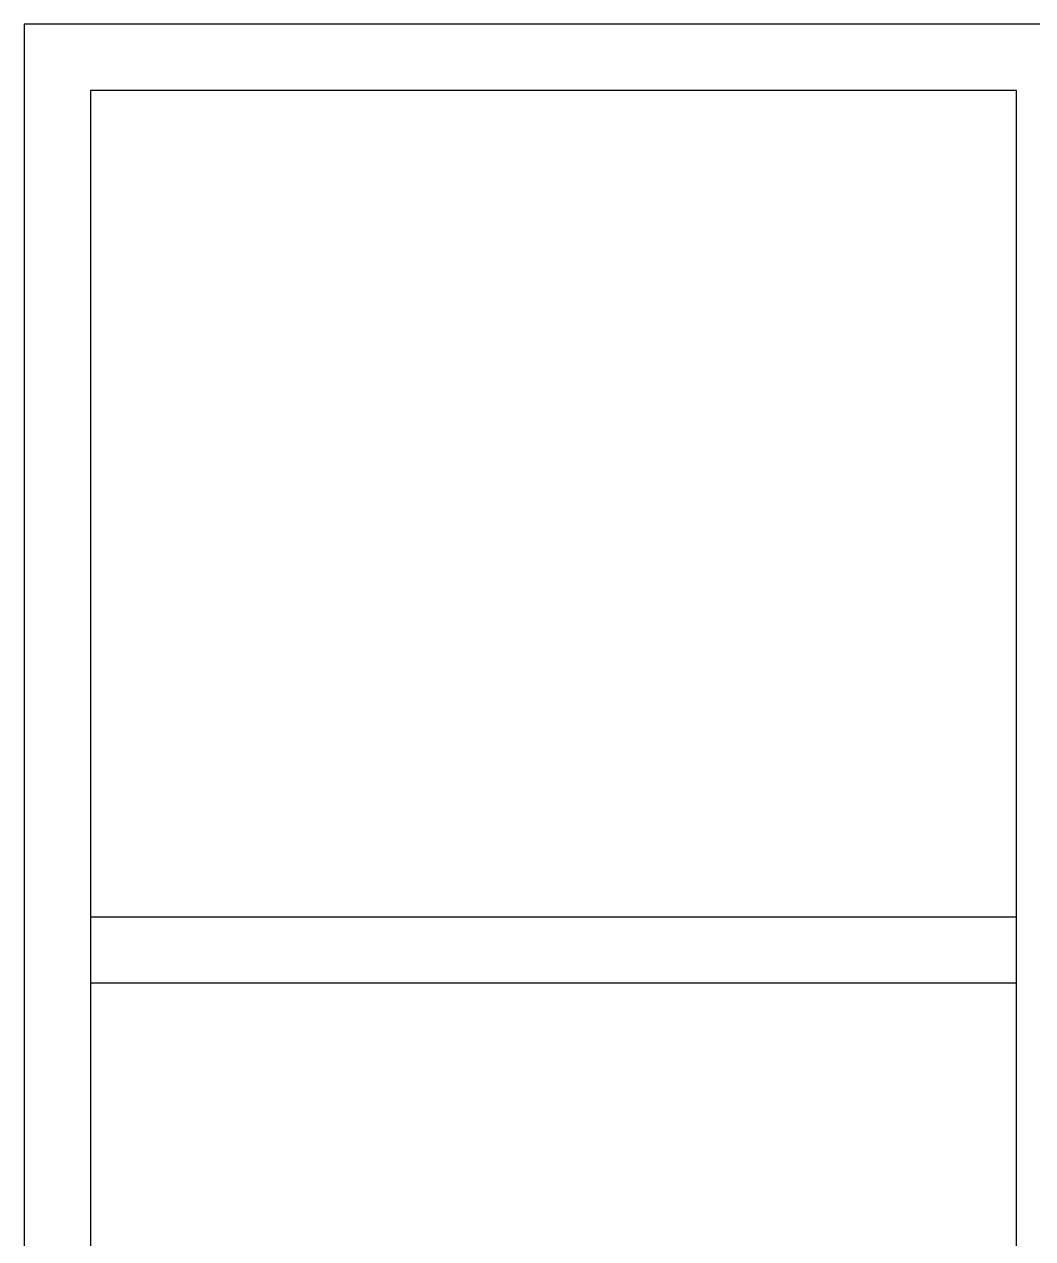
# Model space of a CAD drawing. Extents: x -19 to 297, y 0 to 420.
# Drawn here: x 163.7 to 171.32, y 239.09 to 248.27 of the extents above; entities that cross this region are included whole.
import ezdxf

# ---------------------------------------------------------------- set-up
doc = ezdxf.new("R2010")
doc.units = 0
doc.header["$MEASUREMENT"] = 0
doc.linetypes.add('K5LT_BASIC', pattern=[0])
doc.layers.add('Системный слой', color=7, linetype='Continuous')

msp = doc.modelspace()

# ---------------------------------------------------------------- linework, layer by layer
at = {"layer": 'Системный слой', "color": 5, "linetype": 'K5LT_BASIC'}
for p, q in [((178.6957, 248.2688), (163.6957, 248.2688)), ((163.6957, 248.2688), (163.6957, 234.2688)), ((164.1956, 247.7684), (164.1956, 235.7655)), ((171.1956, 247.7684), (164.1956, 247.7684)), ((171.1956, 234.7684), (171.1956, 247.7684)), ((171.1956, 234.7684), (171.1956, 247.7684)), ((171.1956, 241.5184), (164.1956, 241.5184)), ((171.1956, 241.0184), (164.1956, 241.0184))]:
    msp.add_line(p, q, dxfattribs=at)

doc.saveas('drawing.dxf')
